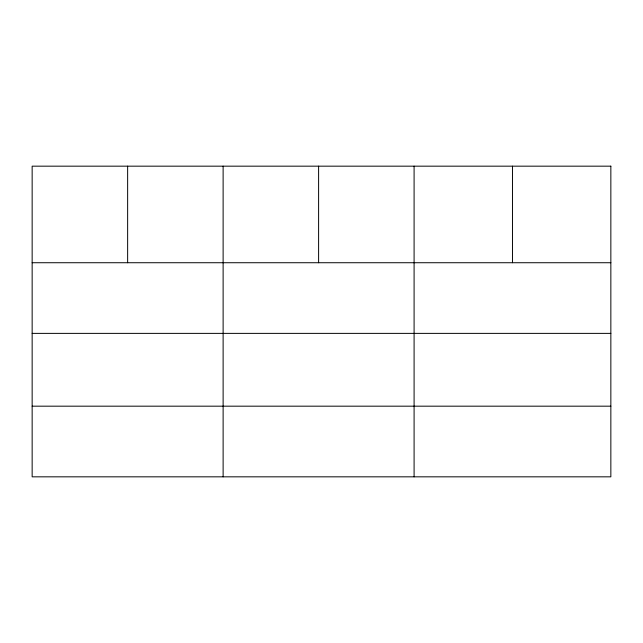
<?xml version="1.0" encoding="UTF-8"?>
<svg xmlns="http://www.w3.org/2000/svg" width="643" height="643" viewBox="0 0 643 643"><rect width="100%" height="100%" fill="white"/><g stroke="black" fill="none" stroke-linecap="round" stroke-linejoin="round"><path stroke-width="0.96" d="M32.15 262.73L610.85 262.73M32.15 333.379L610.85 333.379M32.15 406.175L610.85 406.175M512.471 166.167L512.471 262.73M414.092 166.167L414.092 476.833M318.606 166.167L318.606 262.73M223.121 166.167L223.121 476.833M127.636 166.167L127.636 262.73M610.85 166.167L32.15 166.167L32.15 476.833L610.85 476.833L610.85 166.167"/></g></svg>
